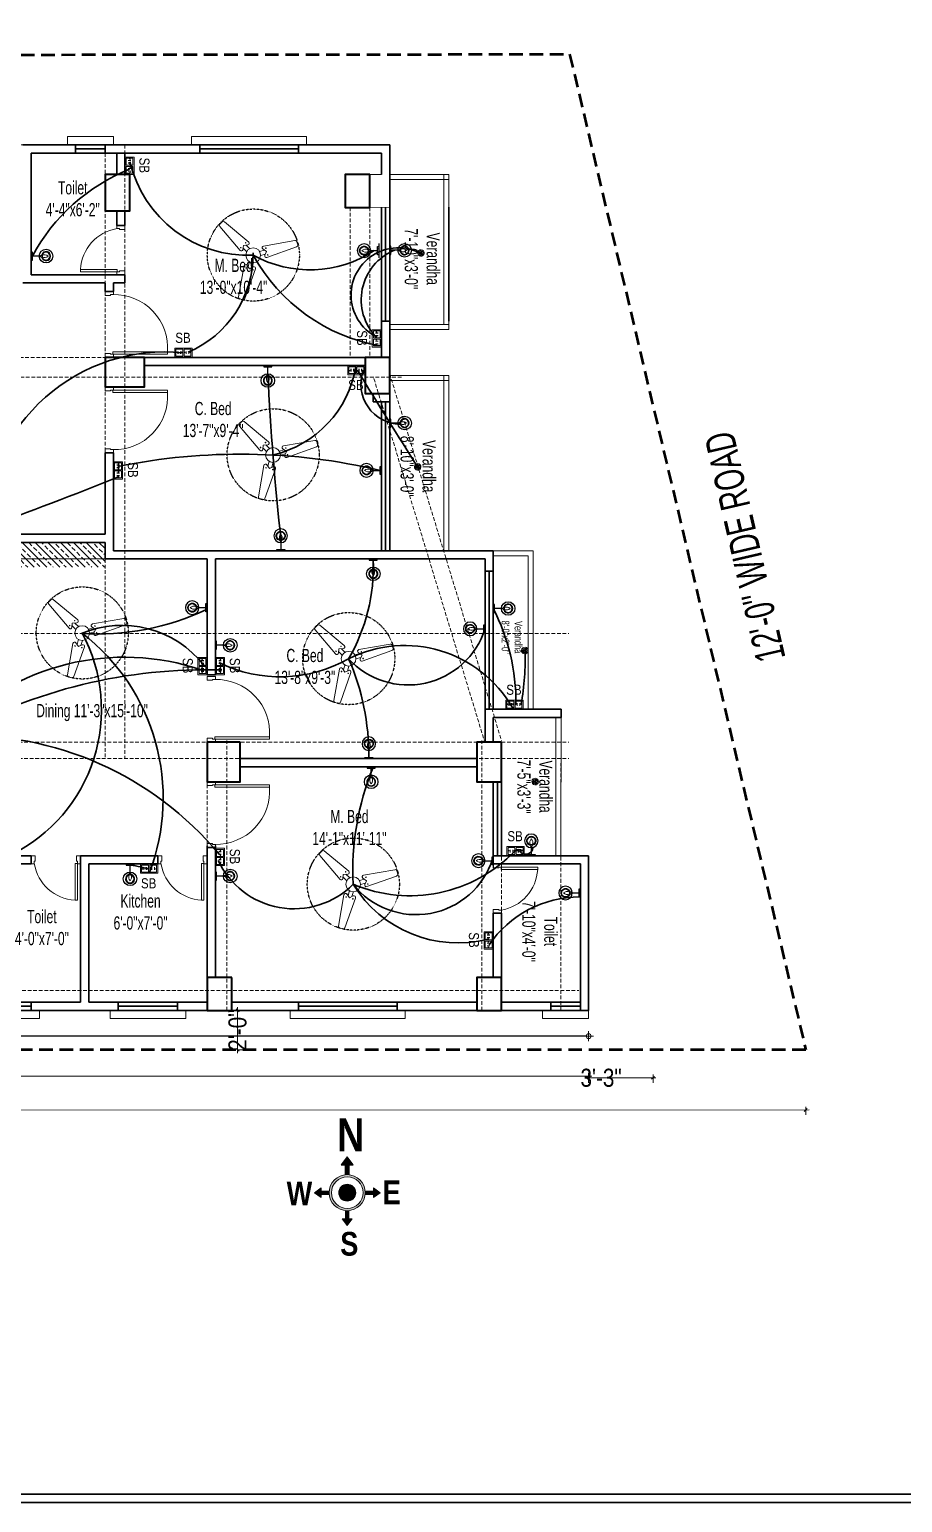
# Model space of a CAD drawing. Header units: inches. Extents: x 64086 to 138972, y -13497 to 16809.
# Drawn here: x 66927 to 67458, y -5014 to -4119 of the extents above; entities that cross this region are included whole.
import ezdxf

# ---------------------------------------------------------------- set-up
doc = ezdxf.new("R2010")
doc.units = ezdxf.units.IN
doc.header["$LTSCALE"] = 0.5
doc.header["$MEASUREMENT"] = 0
doc.header["$PDMODE"] = 2
doc.linetypes.add('DASHED', pattern=[0.75, 0.5, -0.25])
doc.linetypes.add('HIDDEN', pattern=[0.375, 0.25, -0.125])
doc.layers.get('0').update_dxf_attribs({"lineweight": 13})
for name, color, linetype, lineweight in [('01 Wall Bracket LED', 1, 'Continuous', 25), ('A-LINE', 252, 'Continuous', 15), ('A-TAXT', 250, 'Continuous', 25), ('BEAM 2', 87, 'Continuous', 15), ('Boundary', 6, 'DASHED', 50), ('Center Line', 252, 'Continuous', 5), ('Column', 1, 'Continuous', 40), ('DIM', 5, 'Continuous', 13), ('e-tv+tel', 5, 'Continuous', 25), ('eletr', 237, 'Continuous', 20), ('EM_E_FAN', 104, 'Continuous', 9), ('EM_E_SB', 150, 'Continuous', 9), ('eq1', 113, 'Continuous', 25), ('Light fixture', 5, 'Continuous', 13), ('Lighting Text', 1, 'Continuous', 18), ('LINE', 252, 'Continuous', 13), ('railing', 30, 'Continuous', 15), ('Raling', 35, 'Continuous', 20), ('TEXT', 7, 'Continuous', 13), ('Text-2', 7, 'Continuous', 18), ('TEXT-IN', 7, 'Continuous', 15), ('WALL', 7, 'Continuous', 30), ('Wall_20', 253, 'Continuous', 20)]:
    doc.layers.add(name, color=color, linetype=linetype, lineweight=lineweight)
doc.styles.add('1', font='ARIALN.TTF')
doc.styles.get("Standard").update_dxf_attribs({"font": 'ARIALNB.TTF'})
doc.styles.add('STYLE1', font='ARIALN.TTF', dxfattribs={"width": 0.8})
doc.dimstyles.new('Column Dim', dxfattribs={"dimtxt": 9, "dimasz": 1.5, "dimexe": 13.25, "dimexo": 11, "dimgap": 1, "dimtad": 0, "dimdec": 1, "dimzin": 0, "dimdsep": 46, "dimlunit": 4, "dimtxsty": 'Standard', "dimblk": 'DIM', "dimcen": 0, "dimse1": 1, "dimse2": 1, "dimclrd": 5, "dimclre": 5, "dimclrt": 7, "dimadec": 0, "dimazin": 0, "dimtfac": 1, "dimtdec": 1, "dimtofl": 0, "dimtmove": 2, "dimatfit": 3, "dimldrblk": 'DIM', "dimfxl": 1, "dimtolj": 1, "dimtzin": 0, "dimarcsym": 0})
doc.dimstyles.new('DIM-1-2', dxfattribs={"dimtxt": 8, "dimasz": 1.75, "dimexe": 3, "dimexo": 2, "dimgap": 3, "dimtad": 0, "dimdec": 0, "dimzin": 3, "dimdsep": 46, "dimlunit": 4, "dimtxsty": '1', "dimblk": 'OBLIQUE', "dimcen": 1, "dimdle": 2, "dimclrd": 256, "dimclre": 256, "dimclrt": 256, "dimadec": 0, "dimazin": 0, "dimtfac": 0.75, "dimtdec": 0, "dimtmove": 1, "dimatfit": 3, "dimldrblk": 'OBLIQUE', "dimfxl": 1, "dimtolj": 1, "dimtzin": 0, "dimlwd": -1, "dimlwe": -1, "dimarcsym": 0})

# ---------------------------------------------------------------- blocks, each defined once
blk = doc.blocks.new('door-3')
at = {"layer": 'railing'}
for p, q in [((98873.42, -21113.88), (98873.42, -21080.69)), ((98873.42, -21080.69), (98874.85, -21080.69)), ((98874.85, -21080.69), (98874.85, -21113.88)), ((98836.75, -21118.64), (98836.75, -21113.64)), ((98838.65, -21113.64), (98836.75, -21113.64)), ((98838.66, -21113.88), (98838.66, -21115.31)), ((98838.66, -21113.88), (98838.66, -21115.31)), ((98838.66, -21115.31), (98839.13, -21115.31)), ((98839.13, -21115.31), (98839.13, -21118.64)), ((98839.13, -21115.31), (98839.13, -21118.64)), ((98874.85, -21113.88), (98873.42, -21113.88)), ((98874.37, -21115.31), (98874.37, -21118.64)), ((98874.37, -21118.64), (98874.37, -21115.31)), ((98874.37, -21115.31), (98874.85, -21115.31)), ((98876.75, -21113.64), (98874.85, -21113.64)), ((98874.85, -21113.88), (98874.85, -21115.31)), ((98874.85, -21115.31), (98874.85, -21113.88)), ((98876.75, -21113.64), (98876.75, -21118.64)), ((98839.13, -21118.64), (98836.75, -21118.64)), ((98876.75, -21118.64), (98874.37, -21118.64))]:
    blk.add_line(p, q, dxfattribs=at)
blk.add_arc((98871.12, -21113.08), 32.47, 85.93431, 181.41618, dxfattribs=at)
blk = doc.blocks.new('toilet d')
at = {"layer": 'railing'}
for p, q in [((98951.72, -21113.88), (98951.72, -21091.64)), ((98951.72, -21091.64), (98953.15, -21091.64)), ((98953.15, -21091.64), (98953.15, -21113.88)), ((98925.06, -21118.64), (98925.06, -21113.64)), ((98927, -21113.64), (98925.06, -21113.64)), ((98926.96, -21113.88), (98926.96, -21115.31)), ((98926.96, -21113.88), (98926.96, -21115.31)), ((98926.96, -21115.31), (98927.44, -21115.31)), ((98927.44, -21115.31), (98927.44, -21118.64)), ((98927.44, -21115.31), (98927.44, -21118.64)), ((98953.15, -21113.88), (98951.72, -21113.88)), ((98952.68, -21115.31), (98952.68, -21118.64)), ((98952.68, -21118.64), (98952.68, -21115.31)), ((98952.68, -21115.31), (98953.15, -21115.31)), ((98955.06, -21113.64), (98953.15, -21113.64)), ((98953.15, -21113.88), (98953.15, -21115.31)), ((98953.15, -21115.31), (98953.15, -21113.88)), ((98955.06, -21113.64), (98955.06, -21118.64)), ((98927.44, -21118.64), (98925.06, -21118.64)), ((98955.06, -21118.64), (98952.68, -21118.64))]:
    blk.add_line(p, q, dxfattribs=at)
blk.add_arc((98953.17, -21118.15), 26.55, 93.11199, 170.74057, dxfattribs=at)
blk = doc.blocks.new('_Oblique')
at = {"color": 0, "linetype": 'ByBlock', "lineweight": -2}
blk.add_line((-0.5, -0.5), (0.5, 0.5), dxfattribs=at)
blk = doc.blocks.new('*D472')
at = {"layer": 'Defpoints', "color": 0, "lineweight": 30, "ltscale": 3, "transparency": 16777216}
for p in [(66055.59, -4739.01), (67399.59, -4738.92), (67399.59, -4775.51)]:
    blk.add_point(p, dxfattribs=at)
at = {"layer": 'TEXT', "ltscale": 3, "transparency": 16777216}
for p, q in [((66053.59, -4775.6), (66706.01, -4775.56)), ((66055.59, -4773.6), (66055.59, -4778.6)), ((67401.59, -4775.51), (66749.18, -4775.56)), ((67399.59, -4773.51), (67399.59, -4778.51))]:
    blk.add_line(p, q, dxfattribs=at)
at = {"layer": 'TEXT', "ltscale": 3, "transparency": 16777216, "xscale": 1.75, "yscale": 1.75, "zscale": 1.75}
for p, rotation in [((66055.59, -4775.6), 180.0039345522628), ((67399.59, -4775.51), 0.003934552262808667)]:
    blk.add_blockref('_Oblique', p, dxfattribs=dict(at, rotation=rotation))
at = {"layer": 'TEXT', "ltscale": 3, "transparency": 16777216, "insert": (66727.59, -4775.56), "char_height": 11, "attachment_point": 5, "rotation": 0.00393, "style": '1'}
blk.add_mtext('\\A1;112\'-0"', dxfattribs=at)
blk = doc.blocks.new('*D475')
at = {"layer": 'Defpoints', "color": 0, "lineweight": 30, "ltscale": 3, "transparency": 16777216}
for p in [(67054.07, -4715.01), (67054.07, -4738.95), (67054.07, -4738.95)]:
    blk.add_point(p, dxfattribs=at)
at = {"layer": 'TEXT', "ltscale": 3, "transparency": 16777216}
for p, q in [((67054.07, -4713.01), (67054.07, -4740.95)), ((67054.07, -4715.01), (67057.07, -4715.01)), ((67054.07, -4738.95), (67057.07, -4738.95))]:
    blk.add_line(p, q, dxfattribs=at)
at = {"layer": 'TEXT', "ltscale": 3, "transparency": 16777216, "xscale": 1.75, "yscale": 1.75, "zscale": 1.75}
for p, rotation in [((67054.07, -4715.01), 90), ((67054.07, -4738.95), 270)]:
    blk.add_blockref('_Oblique', p, dxfattribs=dict(at, rotation=rotation))
at = {"layer": 'TEXT', "ltscale": 3, "transparency": 16777216, "insert": (67054.07, -4726.98), "char_height": 11, "attachment_point": 5, "rotation": 90, "style": '1'}
blk.add_mtext('\\A1;2\'-0"', dxfattribs=at)
blk = doc.blocks.new('*D476')
at = {"layer": 'Defpoints', "color": 0, "lineweight": 30, "ltscale": 3, "transparency": 16777216}
for p in [(67267.57, -4715.01), (66080.57, -4722.01), (67267.57, -4755.01)]:
    blk.add_point(p, dxfattribs=at)
at = {"layer": 'TEXT', "ltscale": 3, "transparency": 16777216}
for p, q in [((66080.57, -4753.01), (66080.57, -4758.01)), ((67267.57, -4753.01), (67267.57, -4758.01)), ((66078.57, -4755.01), (66652.06, -4755.01)), ((67269.57, -4755.01), (66696.08, -4755.01))]:
    blk.add_line(p, q, dxfattribs=at)
at = {"layer": 'TEXT', "ltscale": 3, "transparency": 16777216, "xscale": 1.75, "yscale": 1.75, "zscale": 1.75, "rotation": 180}
blk.add_blockref('_Oblique', (66080.57, -4755.01), dxfattribs=at)
at = {"layer": 'TEXT', "ltscale": 3, "transparency": 16777216, "xscale": 1.75, "yscale": 1.75, "zscale": 1.75}
blk.add_blockref('_Oblique', (67267.57, -4755.01), dxfattribs=at)
at = {"layer": 'TEXT', "ltscale": 3, "transparency": 16777216, "insert": (66674.07, -4755.01), "char_height": 11, "attachment_point": 5, "style": '1'}
blk.add_mtext('\\A1;98\'-11"', dxfattribs=at)
blk = doc.blocks.new('*D477')
at = {"layer": 'Defpoints', "color": 0, "lineweight": 30, "ltscale": 3, "transparency": 16777216}
for p in [(67267.57, -4715.01), (67306.72, -4738.93), (67267.57, -4756.01)]:
    blk.add_point(p, dxfattribs=at)
at = {"layer": 'TEXT', "ltscale": 3, "transparency": 16777216}
for p, q in [((67267.57, -4756.01), (67265.82, -4756.01)), ((67267.57, -4754.01), (67267.57, -4759.01)), ((67306.72, -4756.01), (67267.57, -4756.01)), ((67306.72, -4754.01), (67306.72, -4759.01)), ((67306.72, -4756.01), (67308.47, -4756.01))]:
    blk.add_line(p, q, dxfattribs=at)
at = {"layer": 'TEXT', "ltscale": 3, "transparency": 16777216, "xscale": 1.75, "yscale": 1.75, "zscale": 1.75}
blk.add_blockref('_Oblique', (67267.57, -4756.01), dxfattribs=at)
at = {"layer": 'TEXT', "ltscale": 3, "transparency": 16777216, "xscale": 1.75, "yscale": 1.75, "zscale": 1.75, "rotation": 180}
blk.add_blockref('_Oblique', (67306.72, -4756.01), dxfattribs=at)
at = {"layer": 'TEXT', "ltscale": 3, "transparency": 16777216, "insert": (67275.14, -4756.01), "char_height": 11, "attachment_point": 5, "style": '1'}
blk.add_mtext('\\A1;3\'-3"', dxfattribs=at)
blk = doc.blocks.new('DIM')
at = {"layer": 'DIM'}
for q in [(-2, 0), (0, 2), (0, -2), (2, 0)]:
    blk.add_line((0, 0), q, dxfattribs=at)
blk.add_circle((0, 0), 1, dxfattribs=at)
blk = doc.blocks.new('*D478')
at = {"layer": 'Defpoints', "color": 0, "lineweight": 30, "ltscale": 15, "transparency": 16777216}
for p in [(66080.57, -4715.01), (67267.57, -4715.01), (66080.57, -4730.69)]:
    blk.add_point(p, dxfattribs=at)
at = {"layer": 'TEXT-IN', "color": 5, "lineweight": -2, "ltscale": 15, "transparency": 16777216}
for p, q in [((66082.07, -4730.69), (66656.63, -4730.69)), ((67266.07, -4730.69), (66691.5, -4730.69))]:
    blk.add_line(p, q, dxfattribs=at)
at = {"layer": 'TEXT-IN', "color": 5, "lineweight": -2, "ltscale": 15, "transparency": 16777216, "xscale": 1.5, "yscale": 1.5, "zscale": 1.5}
for p, rotation in [((66080.57, -4730.69), 180.0000125812999), ((67267.57, -4730.69), 1.258129992187662e-05)]:
    blk.add_blockref('DIM', p, dxfattribs=dict(at, rotation=rotation))
at = {"layer": 'TEXT-IN', "color": 7, "ltscale": 15, "transparency": 16777216, "insert": (66674.07, -4730.69), "char_height": 9, "attachment_point": 5, "rotation": 0.00001}
blk.add_mtext('\\A1;98\'-11"', dxfattribs=at)
blk = doc.blocks.new('EFAN')
at = {"layer": 'EM_E_FAN'}
for p, q in [((2.94, 7.98), (17.6, 20.43)), ((19.01, 20.43), (20.43, 19.01)), ((8.01, 2.68), (20.43, 17.6)), ((-27.2, 6.25), (-26.68, 8.18)), ((-8.38, -1.44), (-26.49, 5.02)), ((-6.33, 5.6), (-25.45, 8.89)), ((-8.21, 2.2), (-5.92, 3.8)), ((-8.21, 2.2), (-7.14, -0.07)), ((-4.43, -0.11), (-7.51, 0.72)), ((-3.78, 2.31), (-6.87, 3.14)), ((2.12, 3.89), (4.38, 6.15)), ((6.01, 6.01), (3.5, 6.22)), ((3.89, 2.12), (6.15, 4.38)), ((6.01, 6.01), (6.25, 3.23)), ((-1.44, -8.38), (5.02, -26.49)), ((-0.11, -4.43), (0.72, -7.51)), ((2.2, -8.21), (-0.07, -7.14)), ((2.2, -8.21), (3.8, -5.92)), ((2.31, -3.78), (3.14, -6.87)), ((5.6, -6.33), (8.89, -25.45))]:
    blk.add_line(p, q, dxfattribs=at)
at = {"layer": 'EM_E_FAN', "color": 254, "linetype": 'HIDDEN', "lineweight": 25}
blk.add_circle((0.1, -0.1), 28.1, dxfattribs=at)
at = {"layer": 'EM_E_FAN'}
for centre, radius in [((-8.88, 0.18), 0.173), ((-7.78, 4.29), 0.173), ((0, 0), 4.5), ((4.59, 7.6), 0.173), ((7.6, 4.59), 0.173), ((0.18, -8.88), 0.173), ((4.29, -7.78), 0.173)]:
    blk.add_circle(centre, radius, dxfattribs=at)
for centre, start, end in [((18.3, 19.72), 45, 135), ((19.72, 18.3), 315, 45), ((-26.23, 5.99), 165, 255), ((-25.71, 7.93), 75, 165), ((-6.5, 4.62), 304.83948, 80.23844), ((3.58, 7.21), 130.34643, 265.37424), ((7.25, 3.32), 184.83948, 320.23844), ((-8.04, -0.5), 250.34643, 25.37424), ((-0.5, -8.04), 64.62576, 199.65357), ((4.62, -6.5), 9.76156, 145.16052), ((7.93, -25.71), 285, 15), ((7.93, -25.71), 285, 15)]:
    blk.add_arc(centre, 1, start, end, dxfattribs=at)
at = {"layer": 'Light fixture'}
for p, q in [((8.18, -26.68), (6.25, -27.2)), ((6.25, -27.2), (8.18, -26.68))]:
    blk.add_line(p, q, dxfattribs=at)
blk.add_arc((5.99, -26.23), 1, 195, 285, dxfattribs=at)
blk.add_arc((5.99, -26.23), 1, 195, 285, dxfattribs=at)
blk = doc.blocks.new('*U486')
at = {"color": 1, "lineweight": 9}
for centre, start, end in [((4.2, -14.6), 153.5669, 223.4889), ((-4.2, -14.6), 316.5112, 26.4332)]:
    blk.add_arc(centre, 5.76, start, end, dxfattribs=at)
at = {"layer": 'LINE', "color": 1, "lineweight": 25, "ltscale": 30}
for p, q in [((7.8, 0), (-7.8, 0)), ((0, -8.9), (0, -1.4))]:
    blk.add_line(p, q, dxfattribs=at)
blk.add_lwpolyline([(4.4, 0), (-4.4, 0), (-4.4, -1.4), (4.4, -1.4)], close=True, dxfattribs=at)
for centre, radius in [((0, -16.3), 7.42), ((-2, -0.7), 0.227), ((2, -0.7), 0.227)]:
    blk.add_circle(centre, radius, dxfattribs=at)
at = {"layer": 'LINE', "color": 152, "lineweight": 25, "ltscale": 30, "true_color": 0x2776bb}
blk.add_arc((0, -16.3), 4.92, 106.9238, 73.0763, dxfattribs=at)
at = {"layer": 'LINE', "color": 1, "lineweight": 25, "ltscale": 30}
for centre, radius, start, end in [((0, -16.3), 4.39, 125.8867, 54.1134), ((-7.5, -6.7), 7.82, 309.0499, 343.5683), ((0, -16.4), 4.48, 54.9502, 125.0499), ((7.5, -6.7), 7.82, 196.4318, 230.9502)]:
    blk.add_arc(centre, radius, start, end, dxfattribs=at)
blk = doc.blocks.new('1SB')
at = {"layer": 'EM_E_SB', "ltscale": 8}
for points in [[(1.19, 2.17), (0.66, 2.17), (0.66, 0.89), (1.19, 0.89)], [(1.81, 2.17), (2.34, 2.17), (2.34, 0.89), (1.81, 0.89)]]:
    blk.add_hatch(color=256, dxfattribs=at).paths.add_polyline_path(points)
blk.add_lwpolyline([(0, 3), (3, 3), (3, 0), (0, 0)], close=True, dxfattribs=at)
for centre in [(0.31, 1.7), (2.69, 1.7)]:
    blk.add_circle(centre, 0.132, dxfattribs=at)
blk = doc.blocks.new('*U490')
at = {"layer": 'EM_E_SB'}
blk.add_lwpolyline([(-5.26, 5.61), (5.26, 5.61), (5.26, 0), (-5.26, 0)], close=True, dxfattribs=at)
at = {"layer": 'EM_E_SB', "xscale": 1.401981339553458, "yscale": 1.401981339553458, "zscale": 1.401981339553458}
blk.add_blockref('1SB', (-4.56, 0.7), dxfattribs=at)
at = {"layer": 'EM_E_SB', "xscale": -1.401981339553458, "yscale": 1.401981339553458, "zscale": 1.401981339553458, "rotation": 359.9999999999801}
blk.add_blockref('1SB', (4.56, 0.7), dxfattribs=at)
blk = doc.blocks.new('A$C19e917d8')
at = {"layer": 'Light fixture', "color": 2}
for p, q in [((-8, 1), (-10, 2)), ((-9, 0), (-10, 0)), ((-8, 2), (-9, 3)), ((-7, 2), (-7, 4)), ((-6, 2), (-6, 4)), ((-5, 2), (-4, 3)), ((-4, 1), (-3, 2)), ((-4, 1), (-2, 1)), ((1, 7), (-1, 7)), ((0, 6), (-1, 6)), ((1, 5), (-1, 4)), ((1, 7), (0, 9)), ((1, 4), (0, 3)), ((2, 3), (1, 2)), ((2, 8), (2, 9)), ((3, 8), (3, 9)), ((3, 3), (3, 1)), ((4, 8), (5, 9)), ((4, 4), (5, 2)), ((4, 3), (4, 2)), ((5, 7), (6, 8)), ((5, 6), (7, 7)), ((5, 5), (7, 5)), ((5, 4), (6, 4)), ((-9, -1), (-10, -1)), ((-8, -2), (-9, -3)), ((-7, -2), (-8, -4)), ((-6, -3), (-7, -4)), ((-5, -2), (-5, -4)), ((-5, -2), (-4, -3)), ((-4, 0), (-2, -1)), ((-4, -1), (-3, -2)), ((1, -5), (-1, -5)), ((1, -6), (-1, -6)), ((1, -4), (0, -3)), ((1, -7), (0, -8)), ((2, -3), (1, -2)), ((2, -7), (1, -9)), ((2, -3), (2, -1)), ((3, -3), (4, -1)), ((3, -8), (3, -9)), ((4, -3), (5, -2)), ((4, -8), (4, -9)), ((5, -4), (6, -3)), ((5, -6), (7, -7)), ((5, -7), (6, -8)), ((6, -5), (7, -4)), ((6, -5), (7, -6))]:
    blk.add_line(p, q, dxfattribs=at)
at = {"layer": 'Light fixture', "color": 6}
for p, q in [((-9, 1), (-10, 1)), ((-8, 1), (-9, 2)), ((-7, 2), (-8, 3)), ((-6, 2), (-7, 4)), ((-5, 2), (-5, 4)), ((-5, 2), (-4, 3)), ((-4, 1), (-3, 2)), ((-4, 0), (-2, 0)), ((1, 6), (-1, 7)), ((0, 5), (-1, 5)), ((1, 4), (-1, 4)), ((1, 7), (0, 8)), ((1, 4), (0, 2)), ((2, 8), (1, 9)), ((2, 3), (2, 2)), ((3, 8), (3, 9)), ((3, 3), (3, 1)), ((4, 8), (4, 9)), ((4, 7), (5, 8)), ((4, 3), (5, 2)), ((5, 7), (6, 7)), ((5, 6), (7, 6)), ((5, 5), (7, 4)), ((5, 4), (6, 3)), ((-9, 0), (-10, 0)), ((-8, -1), (-10, -2)), ((-8, -2), (-9, -3)), ((-7, -2), (-7, -4)), ((-6, -3), (-6, -4)), ((-5, -2), (-4, -4)), ((-4, -1), (-2, -1)), ((-4, -2), (-3, -3)), ((1, -4), (-1, -4)), ((1, -5), (-1, -6)), ((1, -4), (0, -3)), ((1, -6), (0, -7)), ((2, -3), (1, -2)), ((2, -7), (1, -8)), ((2, -8), (2, -9)), ((3, -3), (3, -1)), ((3, -8), (4, -9)), ((4, -3), (4, -1)), ((4, -7), (5, -9)), ((5, -3), (6, -2)), ((5, -4), (7, -3)), ((5, -7), (6, -8)), ((6, -5), (7, -5)), ((6, -6), (7, -6))]:
    blk.add_line(p, q, dxfattribs=at)
at = {"layer": 'Light fixture', "color": 3}
for centre, radius in [((-6, 0), 5.33), ((-6, 0), 1.7), ((3, 5), 5.33), ((3, -5), 5.33), ((3, 5), 1.7), ((3, -5), 1.7)]:
    blk.add_circle(centre, radius, dxfattribs=at)
at = {"layer": 'Light fixture', "color": 200, "linetype": 'ByBlock', "ltscale": 5, "extrusion": (0, 0, -1)}
blk.add_ellipse((0, 0), major_axis=(-24.3, -7.2), ratio=1, start_param=5.497787, end_param=11.780972, dxfattribs=at)
at = {"layer": 'Light fixture', "color": 3, "linetype": 'ByBlock', "ltscale": 5, "extrusion": (0, 0, -1)}
blk.add_ellipse((0, 0), major_axis=(-16.9, -5), ratio=1, start_param=5.497787, end_param=11.780972, dxfattribs=at)

msp = doc.modelspace()

# ---------------------------------------------------------------- hatches: boundary and pattern name
at = {"layer": 'A-LINE', "ltscale": 5}
for color, points in [(1, [(67119.55, -4814.88, -0.023014), (67120.76, -4814.83, -0.023014), (67121.97, -4814.88), (67121.97, -4808.82), (67124.38, -4808.82), (67120.76, -4804.03), (67117.13, -4808.82), (67119.55, -4808.82)]), (256, [(67109.85, -4824.77, 0.046053), (67109.85, -4826.79), (67104.8, -4826.79), (67104.8, -4828.8), (67100.81, -4825.78), (67104.8, -4822.76), (67104.8, -4824.77)]), (1, [(67120.76, -4821.91, 1), (67120.76, -4829.64, 1)]), (256, [(67131.66, -4824.77, -0.046053), (67131.66, -4826.79), (67136.71, -4826.79), (67136.71, -4828.8), (67140.7, -4825.78), (67136.71, -4822.76), (67136.71, -4824.77)]), (256, [(67119.75, -4836.69, 0.046053), (67121.76, -4836.69), (67121.76, -4841.74), (67123.78, -4841.74), (67120.76, -4845.73), (67117.74, -4841.74), (67119.75, -4841.74)])]:
    msp.add_hatch(color=color, dxfattribs=at).paths.add_polyline_path(points)
h = msp.add_hatch(color=256, dxfattribs=at)
h.paths.add_polyline_path([(67109.8, -4825.78), (67111.09, -4825.78, -0.414214), (67120.76, -4816.11), (67120.76, -4814.83, 0.414214)])
h.paths.add_polyline_path([(67111.09, -4825.78), (67109.8, -4825.78, 0.414214), (67120.76, -4836.73), (67120.76, -4835.44, -0.414214)])
h.paths.add_polyline_path([(67131.71, -4825.78), (67130.42, -4825.78, -0.414214), (67120.76, -4835.44), (67120.76, -4836.73, 0.414214)])
h.paths.add_polyline_path([(67130.42, -4825.78), (67131.71, -4825.78, 0.414214), (67120.76, -4814.83), (67120.76, -4816.11, -0.414214)])
h = msp.add_hatch(color=256, dxfattribs=at)
h.paths.add_polyline_path([(67116.89, -4825.78), (67115.6, -4825.78, 0.414214), (67120.76, -4830.93), (67120.76, -4829.64, -0.414214)])
h.paths.add_polyline_path([(67120.76, -4829.64), (67120.76, -4830.93, 0.414214), (67125.91, -4825.78), (67124.62, -4825.78, -0.414214)])
h.paths.add_polyline_path([(67124.62, -4825.78), (67125.91, -4825.78, 0.414214), (67120.76, -4820.62), (67120.76, -4821.91, -0.414214)])
h.paths.add_polyline_path([(67120.76, -4821.91), (67120.76, -4820.62, 0.414214), (67115.6, -4825.78), (67116.89, -4825.78, -0.414214)])
at = {"layer": 'Center Line', "linetype": 'ByBlock', "ltscale": 3}
h = msp.add_hatch(dxfattribs=at)
h.set_pattern_fill('ANSI33', color=256, scale=22, angle=270, style=0)
h.set_pattern_definition([(315, (-8186.738, 38088.6616), (3.8890873, 3.8890873), []), (315, (-8186.738, 38084.7726), (3.8890873, 3.8890873), [2.75, -1.375])])
h.paths.add_polyline_path([(66900.52, -4430.64), (66900.52, -4445.64), (66973.51, -4445.64), (66973.51, -4430.64)])

# ---------------------------------------------------------------- linework, layer by layer
at = {"layer": 'A-LINE', "ltscale": 5}
for points in [[(67109.85, -4826.79), (67104.8, -4826.79), (67104.8, -4828.8), (67100.81, -4825.78), (67104.8, -4822.76), (67104.8, -4824.77), (67109.85, -4824.77)], [(67131.66, -4826.79), (67136.71, -4826.79), (67136.71, -4828.8), (67140.7, -4825.78), (67136.71, -4822.76), (67136.71, -4824.77), (67131.66, -4824.77)], [(67121.76, -4836.69), (67121.76, -4841.74), (67123.78, -4841.74), (67120.76, -4845.73), (67117.74, -4841.74), (67119.75, -4841.74), (67119.75, -4836.69)]]:
    msp.add_lwpolyline(points, dxfattribs=at)
for radius in [10.95, 9.66, 5.15, 3.87]:
    msp.add_circle((67120.76, -4825.78), radius, dxfattribs=at)
at = {"layer": 'A-TAXT', "color": 1}
msp.add_lwpolyline([(67121.97, -4814.88), (67121.97, -4808.82), (67124.38, -4808.82), (67120.76, -4804.03), (67117.13, -4808.82), (67119.55, -4808.82), (67119.55, -4814.88)], dxfattribs=at)
at = {"layer": 'BEAM 2', "linetype": 'DASHED', "ltscale": 9}
for p, q in [((67146.57, -4188.98), (66080.57, -4188.98)), ((66126.57, -4188.98), (67146.57, -4188.98)), ((66985.54, -4188.98), (66985.54, -4562)), ((66973.54, -4193.99), (66973.54, -4425.67)), ((67122.57, -4227.01), (67122.57, -4318.14)), ((67134.57, -4227.01), (67134.57, -4318.14)), ((67146.57, -4318.14), (66657.11, -4318.14)), ((67153.71, -4330.14), (66087.71, -4330.14)), ((67137, -4331.05), (67204.11, -4551.01)), ((67146.57, -4328.14), (67214.57, -4551.01)), ((66973.54, -4430.67), (66973.54, -4562)), ((66080.57, -4486.01), (67255.57, -4486.01)), ((66080.57, -4552.01), (67255.57, -4552.01)), ((67035.54, -4715.01), (67035.54, -4551.01)), ((67047.54, -4715.01), (67047.54, -4551.01)), ((67202.57, -4715.01), (67202.57, -4551.01)), ((66080.57, -4562), (67255.57, -4562.01)), ((67214.57, -4715.01), (67214.57, -4564.82)), ((67250.57, -4715.01), (67250.57, -4564.82)), ((66693.56, -4703.01), (67261.57, -4703.01)), ((66693.56, -4715.01), (67261.57, -4715.01))]:
    msp.add_line(p, q, dxfattribs=at)
at = {"layer": 'Boundary', "color": 1, "ltscale": 33}
msp.add_lwpolyline([(67256, -4133.93), (67399.59, -4738.92), (66055.59, -4739.01), (66056, -4135.01), (67256, -4133.93)], dxfattribs=at)
at = {"layer": 'Center Line', "linetype": 'ByBlock', "ltscale": 3}
msp.add_line((66973.54, -4440.64), (66900.56, -4440.64), dxfattribs=at)
at = {"layer": 'Column'}
for points in [[(66988.54, -4207.01), (66973.54, -4207.01), (66973.54, -4229.01), (66988.54, -4229.01)], [(66988.54, -4207.01), (66973.54, -4207.01), (66973.54, -4229.01), (66988.54, -4229.01)], [(67134.57, -4207.01), (67119.57, -4207.01), (67119.57, -4227.01), (67134.57, -4227.01)], [(66997.54, -4336.14), (66997.54, -4318.14), (66973.54, -4318.14), (66973.54, -4336.14)], [(66973.54, -4318.14), (66973.54, -4336.14), (66997.54, -4336.14), (66997.54, -4318.14)], [(66973.54, -4318.14), (66973.54, -4336.14), (66997.54, -4336.14), (66997.54, -4318.14)], [(67146.57, -4318.14), (67131.57, -4318.14), (67131.57, -4340.14), (67146.57, -4340.14)], [(67055.54, -4552.01), (67035.54, -4552.01), (67035.54, -4576.01), (67055.54, -4576.01)], [(67055.54, -4552.01), (67035.54, -4552.01), (67035.54, -4576.01), (67055.54, -4576.01)], [(67214.57, -4552.01), (67199.57, -4552.01), (67199.57, -4576.01), (67214.57, -4576.01)], [(67214.57, -4552.01), (67199.57, -4552.01), (67199.57, -4576.01), (67214.57, -4576.01)], [(67050.54, -4695.01), (67035.54, -4695.01), (67035.54, -4715.01), (67050.54, -4715.01)], [(67050.54, -4695.01), (67035.54, -4695.01), (67035.54, -4715.01), (67050.54, -4715.01)], [(67050.54, -4695.01), (67035.54, -4695.01), (67035.54, -4715.01), (67050.54, -4715.01)], [(67214.57, -4695.01), (67199.57, -4695.01), (67199.57, -4715.01), (67214.57, -4715.01)], [(67214.57, -4695.01), (67199.57, -4695.01), (67199.57, -4715.01), (67214.57, -4715.01)], [(67214.57, -4695.01), (67199.57, -4695.01), (67199.57, -4715.01), (67214.57, -4715.01)]]:
    msp.add_lwpolyline(points, close=True, dxfattribs=at)
at = {"layer": 'e-tv+tel', "lineweight": 30}
for p, q in [((66955.54, -4191.49), (66973.54, -4191.49)), ((67031.06, -4191.49), (67091.06, -4191.49)), ((67141.57, -4226.96), (67141.57, -4296.21)), ((67144.07, -4226.95), (67144.07, -4296.2)), ((67146.57, -4226.93), (67146.57, -4296.2)), ((67182.57, -4226.93), (67182.57, -4296.2)), ((67141.57, -4345.14), (67141.57, -4435.64)), ((67144.07, -4345.14), (67144.07, -4435.64)), ((67146.57, -4345.14), (67146.57, -4435.64)), ((67204.57, -4448.01), (67204.57, -4532.01)), ((67207.07, -4448.01), (67207.07, -4532.01)), ((67209.57, -4448.01), (67209.57, -4532.01)), ((67214.57, -4554.51), (67214.57, -4621.01)), ((67209.57, -4576.01), (67209.57, -4621.01)), ((67212.07, -4576.01), (67212.07, -4621.01)), ((66910.56, -4712.51), (66928.56, -4712.51)), ((67017.55, -4710.01), (66981.55, -4710.01)), ((67017.55, -4712.51), (66981.55, -4712.51)), ((67017.55, -4715.01), (66981.55, -4715.01)), ((67091.06, -4710.01), (67151.06, -4710.01)), ((67091.06, -4712.51), (67151.06, -4712.51)), ((67091.06, -4715.01), (67151.06, -4715.01)), ((67244.57, -4712.51), (67262.57, -4712.51))]:
    msp.add_line(p, q, dxfattribs=at)
for points in [[(66955.54, -4193.99), (66955.54, -4188.99), (66973.54, -4188.99), (66973.54, -4193.99)], [(67031.06, -4193.99), (67091.06, -4193.99), (67091.06, -4188.99), (67031.06, -4188.99)], [(66910.56, -4715.01), (66910.56, -4710.01), (66928.56, -4710.01), (66928.56, -4715.01)], [(67244.57, -4715.01), (67244.57, -4710.01), (67262.57, -4710.01), (67262.57, -4715.01)]]:
    msp.add_lwpolyline(points, close=True, dxfattribs=at)
at = {"layer": 'eletr', "lineweight": 30, "ltscale": 15}
for points in [[(65148.68, -3506.86), (67912.84, -3506.86), (67912.84, -5014.08), (65148.68, -5014.08)], [(65153.68, -3511.86), (67907.84, -3511.86), (67907.84, -5009.08), (65153.68, -5009.08)]]:
    msp.add_lwpolyline(points, close=True, dxfattribs=at)
for centre, radius, start, end in [((67031.7, -4311.71), 116.28, 111.93777, 151.71795), ((67060.35, -4182.46), 73.67, 193.1628, 272.49737), ((67151.84, -4280.3), 28.77, 57.85105, 242.05554), ((66998.75, -4255.32), 64.81, 292.87348, 0.65941), ((67098.06, -4193.53), 71.43, 241.10851, 303.20085), ((67159.72, -4202.98), 109.85, 208.89983, 260.11516), ((67161.69, -4283.15), 32.46, 112.21025, 224.37851), ((68731.2, -4246.87), 1660.74, 182.80306, 186.33053), ((67060.71, -4312.96), 66.15, 283.10468, 350.53181), ((70172.74, -2467.5), 3568.02, 211.39531, 212.51665), ((67153.54, -4334.36), 24.51, 160.59763, 268.77927), ((67055.83, -4747.73), 370.76, 76.75012, 101.59699), ((67026.23, -4445.55), 110.44, 329.67087, 2.15541), ((66968.65, -4330.57), 155.73, 266.47827, 295.28377), ((67097.8, -4528), 125.57, 359.61766, 27.11956), ((66983.69, -4544.5), 63.46, 38.03124, 112.81464), ((67157.77, -4468.07), 49.17, 222.56035, 342.14554), ((66873.1, -4532.28), 98.19, 296.29013, 28.29804), ((66882.24, -4585.95), 126.57, 338.84843, 52.35268), ((67155.6, -4569.16), 75.9, 29.91557, 116.64578), ((67079.97, -4427.91), 84.37, 243.88952, 299.53365), ((66987.33, -4560.2), 146.57, 359.59138, 23.6834), ((67064.43, -4500.39), 164.59, 350.01436, 1.56787), ((67290.79, -4630.2), 166.63, 157.85424, 182.81166), ((67158.82, -4556.38), 88.94, 247.20301, 315.95804), ((67225.13, -4620.51), 3.32, 51.08767, 135.95804), ((67229.3, -4615.86), 4.32, 208.65257, 358.62213), ((66934.49, -4918.33), 296.72, 77.34518, 79.69768), ((67088.39, -4602.37), 50.89, 204.94298, 314.97265), ((67162.64, -4607.94), 48.9, 218.48298, 342.14929), ((67188.04, -4599.3), 74.71, 211.52914, 284.29537), ((67262, -4712.54), 66.46, 89.83634, 145.86867)]:
    msp.add_arc(centre, radius, start, end, dxfattribs=at)
at = {"layer": 'eq1', "lineweight": 30, "ltscale": 15}
for centre, radius, start, end in [((67010.1, -4424.88), 110.07, 84.42335, 178.46839), ((65925.6, -1747.46), 2846.48, 290.01949, 291.77792), ((66985.27, -4645.99), 145.64, 71.0918, 136.64906), ((67034.53, -4823.2), 315.22, 88.19242, 119.26294), ((66889.46, -4747.03), 199.02, 39.61015, 92.59692)]:
    msp.add_arc(centre, radius, start, end, dxfattribs=at)
at = {"layer": 'Raling'}
for p, q in [((67182.57, -4207.01), (67146.57, -4207.01)), ((67179.57, -4298.2), (67179.57, -4207.01)), ((67182.57, -4301.2), (67182.57, -4207.01)), ((67182.57, -4210.01), (67146.57, -4210.01)), ((67146.57, -4298.2), (67182.57, -4298.2)), ((67146.57, -4301.2), (67182.57, -4301.2)), ((67146.57, -4329.14), (67182.57, -4329.14)), ((67146.57, -4332.14), (67182.57, -4332.14)), ((67179.57, -4329.14), (67179.57, -4435.64)), ((67182.57, -4329.14), (67182.57, -4435.64)), ((67209.49, -4435.81), (67233.77, -4435.81)), ((67209.49, -4438.81), (67230.77, -4438.81)), ((67230.77, -4438.81), (67230.77, -4531.96)), ((67233.77, -4435.81), (67233.77, -4531.96)), ((67247.57, -4537.01), (67247.57, -4621.01)), ((67250.78, -4532.01), (67250.57, -4621.01))]:
    msp.add_line(p, q, dxfattribs=at)
at = {"layer": 'TEXT-IN', "ltscale": 15}
for p, q in [((67134.57, -4207.01), (67141.57, -4207.01)), ((67146.57, -4207.01), (67151.18, -4207.01)), ((67134.57, -4227.01), (67146.57, -4226.93))]:
    msp.add_line(p, q, dxfattribs=at)
at = {"layer": 'WALL', "color": 0, "ltscale": 3}
for p, q in [((66923.54, -4188.99), (66955.54, -4188.99)), ((66928.54, -4188.98), (66928.54, -4188.99)), ((66955.54, -4193.99), (66955.54, -4188.99)), ((66973.54, -4193.99), (66973.54, -4188.99)), ((66973.54, -4188.99), (67031.06, -4188.99)), ((67031.06, -4188.99), (67031.06, -4193.99)), ((67091.06, -4188.99), (67146.57, -4188.99)), ((67091.06, -4188.99), (67091.06, -4193.99)), ((67141.57, -4188.98), (67141.57, -4188.99)), ((67146.57, -4188.98), (67146.57, -4207.01)), ((67146.57, -4188.98), (67146.57, -4226.96)), ((66928.54, -4193.99), (66928.54, -4267.92)), ((66955.54, -4193.99), (66928.54, -4193.99)), ((66972.81, -4193.99), (67031.06, -4193.99)), ((66980.54, -4193.99), (66980.54, -4207.01)), ((66985.54, -4193.99), (66985.54, -4207.01)), ((67091.06, -4193.99), (67141.57, -4193.99)), ((67141.57, -4193.99), (67141.57, -4207.01)), ((66928.54, -4267.92), (66985.54, -4267.92)), ((66923.54, -4272.92), (66973.54, -4272.92)), ((66978.54, -4272.92), (66985.54, -4272.92)), ((67146.57, -4284.2), (67146.57, -4318.14)), ((67141.57, -4296.2), (67141.57, -4318.14)), ((67146.57, -4296.2), (67141.57, -4296.2)), ((67131.57, -4318.14), (66991.54, -4318.14)), ((67131.57, -4323.14), (66997.54, -4323.14)), ((66973.54, -4376.14), (66973.54, -4425.67)), ((66978.54, -4376.14), (66978.54, -4435.64)), ((66775.59, -4425.67), (66973.58, -4425.67)), ((66780.59, -4430.67), (66973.58, -4430.67)), ((66973.54, -4425.64), (66973.54, -4425.67)), ((66973.54, -4430.67), (66973.54, -4440.64)), ((66973.54, -4430.67), (66973.54, -4440.64)), ((66978.54, -4435.64), (67209.57, -4435.64)), ((67209.57, -4435.64), (67209.57, -4448.01)), ((66973.54, -4440.64), (67035.54, -4440.64)), ((67035.54, -4440.64), (67035.54, -4511.01)), ((67040.54, -4440.64), (67040.54, -4511.01)), ((67040.54, -4440.64), (67204.57, -4440.64)), ((67204.57, -4440.64), (67204.57, -4448.01)), ((67209.57, -4448.01), (67204.57, -4448.01)), ((67035.54, -4511.01), (67040.54, -4511.01)), ((67204.57, -4532.01), (67250.78, -4532.01)), ((67204.57, -4532.01), (67204.57, -4552.01)), ((67209.57, -4537.01), (67250.77, -4537.01)), ((67209.57, -4537.01), (67209.57, -4552.01)), ((67250.78, -4536.93), (67250.78, -4531.93)), ((67055.54, -4562), (67199.57, -4562)), ((67055.54, -4567), (67199.57, -4567)), ((67035.54, -4615.01), (67035.54, -4695.01)), ((67040.54, -4615.01), (67040.54, -4695.01)), ((66910.56, -4621.01), (66928.56, -4621.01)), ((66910.56, -4626.01), (66928.56, -4626.01)), ((66928.56, -4626.01), (66928.56, -4621.01)), ((66958.56, -4710.01), (66958.56, -4621.01)), ((66958.56, -4621.01), (66963.56, -4621.01)), ((66958.56, -4626.01), (66958.56, -4621.01)), ((67005.54, -4621.01), (66963.56, -4621.01)), ((66963.56, -4710.01), (66963.56, -4626.01)), ((67005.54, -4626.01), (66963.56, -4626.01)), ((67005.54, -4626.01), (67005.54, -4621.01)), ((67209.57, -4621.01), (67267.57, -4621.01)), ((67209.57, -4621.01), (67209.57, -4626.01)), ((67214.57, -4621.01), (67209.57, -4621.01)), ((67214.57, -4626.01), (67209.57, -4626.01)), ((67214.57, -4626.01), (67262.57, -4626.01)), ((67262.57, -4626.01), (67262.57, -4710.01)), ((67267.57, -4621.01), (67267.57, -4715.01)), ((67209.57, -4656.01), (67209.57, -4695.01)), ((67214.57, -4656.01), (67209.57, -4656.01)), ((67214.57, -4656.01), (67214.57, -4695.01)), ((66928.56, -4710.01), (66958.56, -4710.01)), ((66928.56, -4715.01), (66958.56, -4715.01)), ((66958.56, -4715.01), (66963.56, -4715.01)), ((66981.55, -4710.01), (66963.56, -4710.01)), ((66981.55, -4715.01), (66963.56, -4715.01)), ((66981.55, -4710.01), (66981.55, -4715.01)), ((67035.54, -4710.01), (67017.55, -4710.01)), ((67017.55, -4710.01), (67017.55, -4715.01)), ((67017.55, -4715.01), (67017.55, -4710.01)), ((67035.54, -4715.01), (67017.55, -4715.01)), ((67050.54, -4710.01), (67091.06, -4710.01)), ((67050.54, -4715.01), (67091.06, -4715.01)), ((67091.06, -4710.01), (67091.06, -4715.01)), ((67151.06, -4710.01), (67199.57, -4710.01)), ((67151.06, -4710.01), (67151.06, -4715.01)), ((67151.06, -4710.01), (67151.06, -4715.01)), ((67151.06, -4715.01), (67199.57, -4715.01)), ((67214.57, -4710.01), (67244.57, -4710.01)), ((67214.57, -4715.01), (67244.57, -4715.01)), ((67244.57, -4710.01), (67244.57, -4715.01)), ((67244.57, -4715.01), (67244.57, -4710.01)), ((67262.57, -4710.01), (67262.57, -4715.01)), ((67262.57, -4715.01), (67262.57, -4710.01))]:
    msp.add_line(p, q, dxfattribs=at)
at = {"layer": 'WALL'}
for p, q in [((67091.06, -4193.99), (67091.06, -4188.99)), ((66980.54, -4238.01), (66980.54, -4229.01)), ((66985.54, -4238.01), (66985.54, -4229.09)), ((66985.54, -4237.92), (66980.54, -4237.92)), ((66985.54, -4272.92), (66985.54, -4267.92)), ((66973.54, -4278.14), (66973.54, -4273.03)), ((66978.54, -4278.14), (66973.54, -4278.14)), ((66978.54, -4278.14), (66978.54, -4272.92)), ((67136.57, -4340.14), (67136.57, -4345.14)), ((67146.57, -4340.14), (67146.57, -4345.14)), ((67146.57, -4345.14), (67136.57, -4345.14)), ((66978.54, -4376.14), (66973.54, -4376.14)), ((66928.56, -4715.01), (66928.56, -4710.01)), ((67262.57, -4715.01), (67267.57, -4715.01))]:
    msp.add_line(p, q, dxfattribs=at)
at = {"layer": 'WALL', "ltscale": 3}
for p, q in [((67035.54, -4621.01), (67035.54, -4615.01)), ((67040.54, -4616.01), (67035.54, -4616.01))]:
    msp.add_line(p, q, dxfattribs=at)
at = {"layer": 'Wall_20'}
for points in [[(66955.54, -4188.99), (66950.54, -4188.99), (66950.54, -4183.99), (66973.58, -4183.99), (66978.58, -4183.99), (66978.58, -4188.99)], [(67031.06, -4188.99), (67026.06, -4188.99), (67026.06, -4183.99), (67096.06, -4183.99), (67096.06, -4188.99), (67091.06, -4188.99)], [(66910.56, -4715.01), (66905.56, -4715.01), (66905.56, -4720.01), (66928.64, -4720.01), (66933.64, -4720.01), (66933.64, -4715.01)], [(66981.55, -4715.01), (66976.55, -4715.01), (66976.55, -4720.01), (67017.57, -4720.01), (67022.57, -4720.01), (67022.57, -4715.01)], [(67091.06, -4715.01), (67086.06, -4715.01), (67086.06, -4720.01), (67151.01, -4720.01), (67156.01, -4720.01), (67156.01, -4715.01)], [(67244.57, -4715.01), (67239.57, -4715.01), (67239.57, -4720.01), (67267.57, -4720.01)], [(67267.57, -4715.01), (67267.57, -4720.01)]]:
    msp.add_lwpolyline(points, dxfattribs=at)

# ---------------------------------------------------------------- block references
at = {"layer": '01 Wall Bracket LED', "yscale": 0.5558671659477966, "zscale": 0.5558671659477966}
for p, xscale, rotation in [((67140.03, -4253.3), -0.5558671659477966, 270.0000519875999), ((67146.57, -4253.1), 0.5558671659477966, 89.99994801240005), ((66928.54, -4256.62), 0.5558671659477966, 89.99994801240005), ((67072.44, -4323.14), 0.5558671659477966, 359.9999480124001), ((67146.57, -4358.07), 0.5558671659477966, 89.99994801240005), ((67141.57, -4386.84), -0.5558671659477966, 270.0000519875999), ((67080.3, -4435.64), -0.5558671659477966, 180.0000519875999), ((67136.59, -4440.64), 0.5558671659477966, 359.9999480124001), ((67035.54, -4470.25), -0.5558671659477966, 270.0000519875999), ((67209.57, -4470.76), 0.5558671659477966, 89.99994801240005), ((67204.57, -4483.14), -0.5558671659477966, 270.0000519875999), ((67040.54, -4493.12), 0.5558671659477966, 89.99994801240005), ((67133.9, -4562), -0.5558671659477966, 180.0000519875999), ((67135.32, -4567), 0.5558671659477966, 359.9999480124001), ((67232.69, -4621.01), -0.5558671659477966, 180.0000519875999), ((66988.69, -4626.01), 0.5558671659477966, 359.9999480124001), ((67209.57, -4624.06), -0.5558671659477966, 270.0000519875999), ((67040.54, -4633.35), 0.5558671659477966, 89.99994801240005), ((67262.57, -4643.65), -0.5558671659477966, 270.0000519875999)]:
    msp.add_blockref('*U486', p, dxfattribs=dict(at, xscale=xscale, rotation=rotation))
at = {"layer": 'EM_E_FAN', "xscale": 0.99650205785656, "yscale": 0.99650205785656, "zscale": 0.99650205785656, "rotation": 90}
for p in [(67063.56, -4256.07), (67075.6, -4377.49), (66959.55, -4485.73), (67121.56, -4501.32), (67124.36, -4638.37)]:
    msp.add_blockref('EFAN', p, dxfattribs=at)
at = {"layer": 'EM_E_SB', "rotation": 270}
for p in [(66985.54, -4201.75), (66978.54, -4386.84), (67040.54, -4505.75), (67040.54, -4621.75)]:
    msp.add_blockref('*U490', p, dxfattribs=at)
at = {"layer": 'EM_E_SB', "xscale": -1}
for p, rotation in [((67141.57, -4306.64), 90), ((67126.31, -4323.14), 180), ((67035.54, -4505.75), 90), ((67000.29, -4626.01), 180), ((67209.57, -4672.49), 90)]:
    msp.add_blockref('*U490', p, dxfattribs=dict(at, rotation=rotation))
at = {"layer": 'EM_E_SB'}
for p in [(67021.14, -4318.14), (67222.42, -4532.01), (67223.1, -4621.01)]:
    msp.add_blockref('*U490', p, dxfattribs=at)
at = {"layer": 'Light fixture', "xscale": 0.07874351456264811, "yscale": 0.07874351456264811, "zscale": 0.07874351456264811}
for p in [(67165.56, -4254.74), (67163.58, -4384.7), (67228.74, -4496.32), (67235.04, -4575.94)]:
    msp.add_blockref('A$C19e917d8', p, dxfattribs=at)
at = {"layer": 'railing', "xscale": -1}
for name, p, rotation in [('toilet d', (45866.9, 94687.05), 90), ('door-3', (88092.18, -103212.89), 270), ('door-3', (88154.18, -103452.76), 270), ('toilet d', (-31996.5, -25739.65), 180), ('toilet d', (-31919.51, -25739.65), 180), ('toilet d', (88328.21, -103581.07), 270)]:
    msp.add_blockref(name, p, dxfattribs=dict(at, rotation=rotation))
at = {"layer": 'railing', "rotation": 270}
for p in [(88092.18, 94558.61), (88154.18, 94324.74)]:
    msp.add_blockref('door-3', p, dxfattribs=at)

# ---------------------------------------------------------------- texts
at = {"layer": 'A-TAXT', "color": 1, "attachment_point": 7}
for s, insert, char_height in [('{\\fSwis721 Cn BT|b1|i0|c0|p34;N}', (67114.54, -4800.62), 20.0992), ('{\\fSwis721 Cn BT|b1|i0|c0|p34;\\C256;W}', (67083.88, -4833.41), 14.4144), ('{\\fSwis721 Cn BT|b1|i0|c0|p34;\\C256;E}', (67142.3, -4832.79), 14.4144), ('{\\fSwis721 Cn BT|b1|i0|c0|p34;\\C256;S}', (67116.5, -4864.24), 14.4144)]:
    msp.add_mtext(s, dxfattribs=dict(at, insert=insert, char_height=char_height))
at = {"layer": 'Lighting Text', "char_height": 6.125, "width": 25.886, "rotation": 270}
for insert, attachment_point in [((67000.47, -4196.78), 1), ((67126.64, -4301.67), 7), ((66993.47, -4381.87), 1), ((67020.62, -4500.78), 7), ((67055.47, -4500.78), 1), ((67055.47, -4616.78), 1), ((67194.64, -4667.52), 7)]:
    msp.add_mtext('{\\fArial Narrow|b0|i0|c0|p34;SB}', dxfattribs=dict(at, insert=insert, attachment_point=attachment_point))
at = {"layer": 'Lighting Text', "char_height": 6.125, "width": 25.886}
for insert, attachment_point in [((67016.17, -4303.21), 1), ((67121.34, -4338.06), 7), ((67217.45, -4517.09), 1), ((67218.13, -4606.09), 1), ((66995.31, -4640.93), 7)]:
    msp.add_mtext('{\\fArial Narrow|b0|i0|c0|p34;SB}', dxfattribs=dict(at, insert=insert, attachment_point=attachment_point))
at = {"layer": 'Text-2', "char_height": 8, "style": 'STYLE1'}
for s, insert, width, attachment_point in [('Toilet\\P4\'-4"x6\'-2"', (66953.81, -4211.09), 52.7533, 2), ('M. Bed\\P13\'-0"x10\'-4"', (67051.66, -4279.67), 52.7533, 8), ('C. Bed\\P13\'-7"x9\'-4"', (67039.22, -4366.68), 52.7533, 8), ('C. Bed\\P13\'-8"x9\'-3"', (67095.01, -4516.75), 52.7533, 8), ('Dining 11\'-3"x15\'-10"', (66965.59, -4539.25), 70.1704, 8), ('M. Bed\\P14\'-1"x11\'-11"', (67122.09, -4614.51), 52.7533, 8), ('Kitchen\\P6\'-0"x7\'-0"', (66995.07, -4644.51), 52.7533, 2), ('Toilet\\P4\'-0"x7\'-0"', (66935.06, -4654.01), 52.7533, 2)]:
    msp.add_mtext(s, dxfattribs=dict(at, insert=insert, width=width, attachment_point=attachment_point))
at = {"layer": 'Text-2', "style": 'STYLE1'}
for s, insert, char_height, width, attachment_point, rotation in [('Verandha\\P7\'-10"x3\'-0"', (67155.59, -4258.23), 8, 52.7533, 8, 270), ('Verandha\\P8\'-10"x3\'-0"', (67153.09, -4384.33), 8, 52.7533, 8, 270), ("12'-0'' WIDE ROAD", (67369.84, -4504.75), 18, 199.0659, 1, 103.02584), ('Verandha\\P8\'-0"x2\'-0"', (67214.57, -4488.21), 4.7269, 31.1697, 8, 270), ('Verandha\\P7\'-5"x3\'-3"', (67224.09, -4579.01), 8, 52.7533, 8, 270), ('Toilet\\P7\'-10"x4\'-0"', (67227.09, -4667.01), 8, 52.7533, 8, 270)]:
    msp.add_mtext(s, dxfattribs=dict(at, insert=insert, char_height=char_height, width=width, attachment_point=attachment_point, rotation=rotation))

# ---------------------------------------------------------------- dimensions: what is measured, and where the dimension line sits
at = {"layer": 'TEXT', "color": 0, "ltscale": 3}
dim = msp.add_linear_dim(base=(67267.57, -4755.01), p1=(66080.57, -4722.01), p2=(67267.57, -4715.01), dimstyle='DIM-1-2', override={"dimtxt": 11, "dimfxl": 2, "dimfxlon": 1}, dxfattribs=at)
dim.commit()
dim.dimension.update_dxf_attribs({"geometry": '*D476', "text_midpoint": (66674.07, -4755.01)})
dim = msp.add_linear_dim(base=(67054.07, -4738.95), p1=(67054.07, -4715.01), p2=(67054.07, -4738.95), angle=90, dimstyle='DIM-1-2', override={"dimtxt": 11, "dimfxl": 2, "dimfxlon": 1}, dxfattribs=at)
dim.commit()
dim.dimension.update_dxf_attribs({"geometry": '*D475', "text_midpoint": (67054.07, -4726.98), "dimtype": 160})
dim = msp.add_linear_dim(base=(67267.57, -4756.01), p1=(67306.72, -4738.93), p2=(67267.57, -4715.01), dimstyle='DIM-1-2', override={"dimtxt": 11, "dimfxl": 2, "dimfxlon": 1}, dxfattribs=at)
dim.commit()
dim.dimension.update_dxf_attribs({"geometry": '*D477', "text_midpoint": (67275.14, -4756.01), "dimtype": 160})
dim = msp.add_aligned_dim(p1=(66055.59, -4739.01), p2=(67399.59, -4738.92), distance=-36.59, dimstyle='DIM-1-2', override={"dimtxt": 11, "dimfxl": 2, "dimfxlon": 1}, dxfattribs=at)
dim.commit()
dim.dimension.update_dxf_attribs({"geometry": '*D472', "text_midpoint": (66727.59, -4775.56)})
at = {"layer": 'TEXT-IN', "ltscale": 15}
dim = msp.add_aligned_dim(p1=(67267.57, -4715.01), p2=(66080.57, -4715.01), distance=15.68, dimstyle='Column Dim', override={"dimfxl": 4}, dxfattribs=at)
dim.commit()
dim.dimension.update_dxf_attribs({"geometry": '*D478', "text_midpoint": (66674.07, -4730.69)})

doc.saveas('drawing.dxf')
